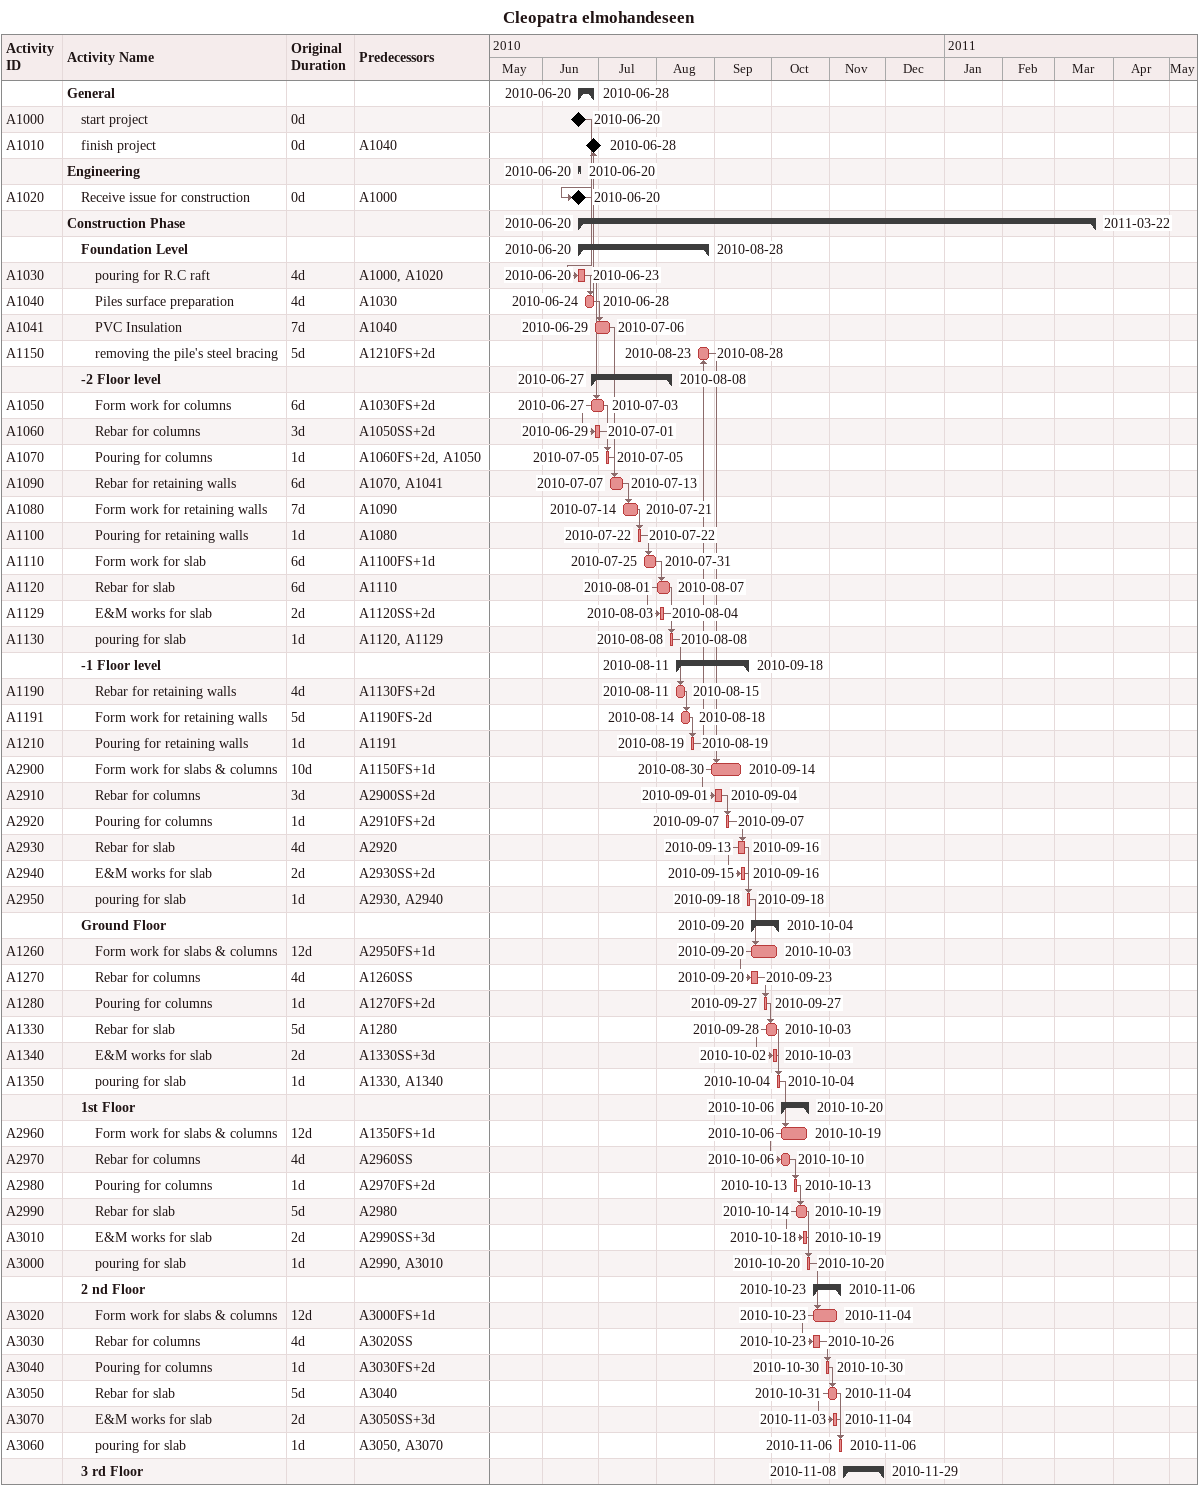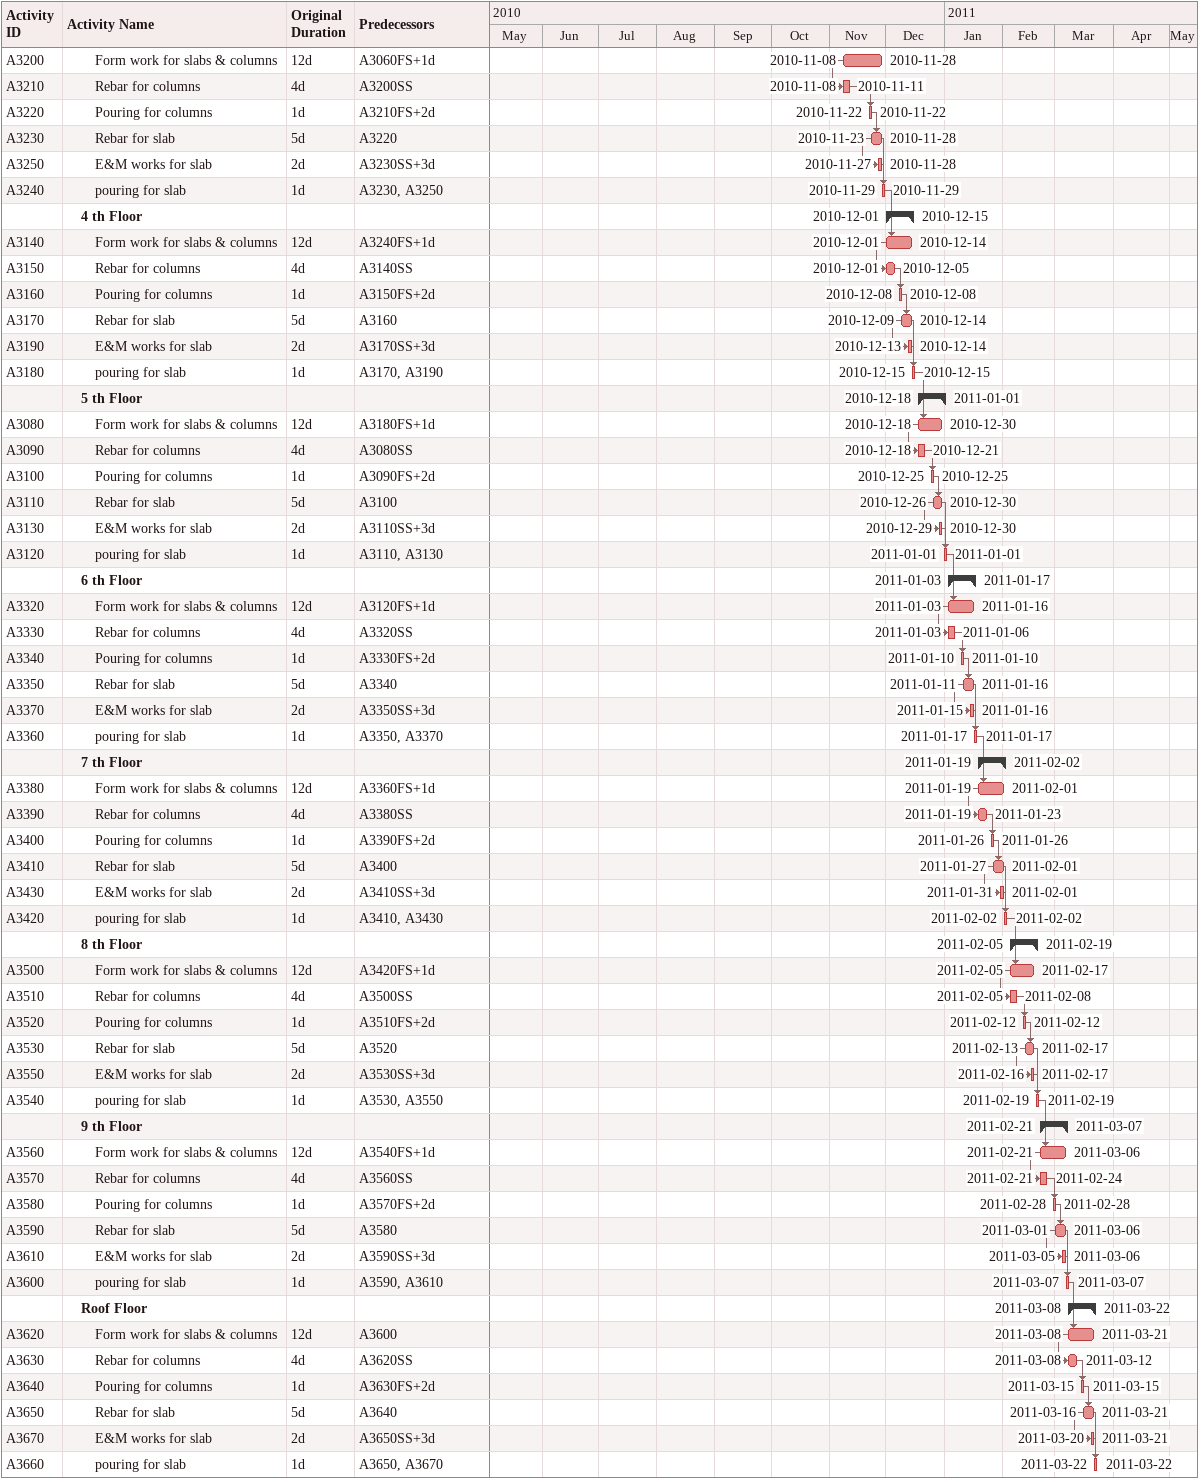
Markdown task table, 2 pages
Cleopatra elmohandeseen

| ID | Level | Task | Original duration | Start | Finish | Predecessors |
|---|---|---|---|---|---|---|
|  | 1 | **General** |  | 2010-06-20 | 2010-06-28 |  |
| A1000 | 2 | start project | 0d | 2010-06-20 | 2010-06-20 |  |
| A1010 | 2 | finish project | 0d | 2010-06-28 | 2010-06-28 | A1040 |
|  | 1 | **Engineering** |  | 2010-06-20 | 2010-06-20 |  |
| A1020 | 2 | Receive issue for construction | 0d | 2010-06-20 | 2010-06-20 | A1000 |
|  | 1 | **Construction Phase** |  | 2010-06-20 | 2011-03-22 |  |
|  | 2 | **Foundation Level** |  | 2010-06-20 | 2010-08-28 |  |
| A1030 | 3 | pouring for R.C raft | 4d | 2010-06-20 | 2010-06-23 | A1000, A1020 |
| A1040 | 3 | Piles surface preparation | 4d | 2010-06-24 | 2010-06-28 | A1030 |
| A1041 | 3 | PVC Insulation | 7d | 2010-06-29 | 2010-07-06 | A1040 |
| A1150 | 3 | removing the pile's steel bracing | 5d | 2010-08-23 | 2010-08-28 | A1210FS+2d |
|  | 2 | **-2 Floor level** |  | 2010-06-27 | 2010-08-08 |  |
| A1050 | 3 | Form work for columns | 6d | 2010-06-27 | 2010-07-03 | A1030FS+2d |
| A1060 | 3 | Rebar for columns | 3d | 2010-06-29 | 2010-07-01 | A1050SS+2d |
| A1070 | 3 | Pouring for columns | 1d | 2010-07-05 | 2010-07-05 | A1060FS+2d, A1050 |
| A1090 | 3 | Rebar for retaining walls | 6d | 2010-07-07 | 2010-07-13 | A1070, A1041 |
| A1080 | 3 | Form work for retaining walls | 7d | 2010-07-14 | 2010-07-21 | A1090 |
| A1100 | 3 | Pouring for retaining walls | 1d | 2010-07-22 | 2010-07-22 | A1080 |
| A1110 | 3 | Form work for slab | 6d | 2010-07-25 | 2010-07-31 | A1100FS+1d |
| A1120 | 3 | Rebar for slab | 6d | 2010-08-01 | 2010-08-07 | A1110 |
| A1129 | 3 | E&M works for slab | 2d | 2010-08-03 | 2010-08-04 | A1120SS+2d |
| A1130 | 3 | pouring for slab | 1d | 2010-08-08 | 2010-08-08 | A1120, A1129 |
|  | 2 | **-1 Floor level** |  | 2010-08-11 | 2010-09-18 |  |
| A1190 | 3 | Rebar for retaining walls | 4d | 2010-08-11 | 2010-08-15 | A1130FS+2d |
| A1191 | 3 | Form work for retaining walls | 5d | 2010-08-14 | 2010-08-18 | A1190FS-2d |
| A1210 | 3 | Pouring for retaining walls | 1d | 2010-08-19 | 2010-08-19 | A1191 |
| A2900 | 3 | Form work for slabs & columns | 10d | 2010-08-30 | 2010-09-14 | A1150FS+1d |
| A2910 | 3 | Rebar for columns | 3d | 2010-09-01 | 2010-09-04 | A2900SS+2d |
| A2920 | 3 | Pouring for columns | 1d | 2010-09-07 | 2010-09-07 | A2910FS+2d |
| A2930 | 3 | Rebar for slab | 4d | 2010-09-13 | 2010-09-16 | A2920 |
| A2940 | 3 | E&M works for slab | 2d | 2010-09-15 | 2010-09-16 | A2930SS+2d |
| A2950 | 3 | pouring for slab | 1d | 2010-09-18 | 2010-09-18 | A2930, A2940 |
|  | 2 | **Ground Floor** |  | 2010-09-20 | 2010-10-04 |  |
| A1260 | 3 | Form work for slabs & columns | 12d | 2010-09-20 | 2010-10-03 | A2950FS+1d |
| A1270 | 3 | Rebar for columns | 4d | 2010-09-20 | 2010-09-23 | A1260SS |
| A1280 | 3 | Pouring for columns | 1d | 2010-09-27 | 2010-09-27 | A1270FS+2d |
| A1330 | 3 | Rebar for slab | 5d | 2010-09-28 | 2010-10-03 | A1280 |
| A1340 | 3 | E&M works for slab | 2d | 2010-10-02 | 2010-10-03 | A1330SS+3d |
| A1350 | 3 | pouring for slab | 1d | 2010-10-04 | 2010-10-04 | A1330, A1340 |
|  | 2 | **1st Floor** |  | 2010-10-06 | 2010-10-20 |  |
| A2960 | 3 | Form work for slabs & columns | 12d | 2010-10-06 | 2010-10-19 | A1350FS+1d |
| A2970 | 3 | Rebar for columns | 4d | 2010-10-06 | 2010-10-10 | A2960SS |
| A2980 | 3 | Pouring for columns | 1d | 2010-10-13 | 2010-10-13 | A2970FS+2d |
| A2990 | 3 | Rebar for slab | 5d | 2010-10-14 | 2010-10-19 | A2980 |
| A3010 | 3 | E&M works for slab | 2d | 2010-10-18 | 2010-10-19 | A2990SS+3d |
| A3000 | 3 | pouring for slab | 1d | 2010-10-20 | 2010-10-20 | A2990, A3010 |
|  | 2 | **2 nd Floor** |  | 2010-10-23 | 2010-11-06 |  |
| A3020 | 3 | Form work for slabs & columns | 12d | 2010-10-23 | 2010-11-04 | A3000FS+1d |
| A3030 | 3 | Rebar for columns | 4d | 2010-10-23 | 2010-10-26 | A3020SS |
| A3040 | 3 | Pouring for columns | 1d | 2010-10-30 | 2010-10-30 | A3030FS+2d |
| A3050 | 3 | Rebar for slab | 5d | 2010-10-31 | 2010-11-04 | A3040 |
| A3070 | 3 | E&M works for slab | 2d | 2010-11-03 | 2010-11-04 | A3050SS+3d |
| A3060 | 3 | pouring for slab | 1d | 2010-11-06 | 2010-11-06 | A3050, A3070 |
|  | 2 | **3 rd Floor** |  | 2010-11-08 | 2010-11-29 |  |
| A3200 | 3 | Form work for slabs & columns | 12d | 2010-11-08 | 2010-11-28 | A3060FS+1d |
| A3210 | 3 | Rebar for columns | 4d | 2010-11-08 | 2010-11-11 | A3200SS |
| A3220 | 3 | Pouring for columns | 1d | 2010-11-22 | 2010-11-22 | A3210FS+2d |
| A3230 | 3 | Rebar for slab | 5d | 2010-11-23 | 2010-11-28 | A3220 |
| A3250 | 3 | E&M works for slab | 2d | 2010-11-27 | 2010-11-28 | A3230SS+3d |
| A3240 | 3 | pouring for slab | 1d | 2010-11-29 | 2010-11-29 | A3230, A3250 |
|  | 2 | **4 th Floor** |  | 2010-12-01 | 2010-12-15 |  |
| A3140 | 3 | Form work for slabs & columns | 12d | 2010-12-01 | 2010-12-14 | A3240FS+1d |
| A3150 | 3 | Rebar for columns | 4d | 2010-12-01 | 2010-12-05 | A3140SS |
| A3160 | 3 | Pouring for columns | 1d | 2010-12-08 | 2010-12-08 | A3150FS+2d |
| A3170 | 3 | Rebar for slab | 5d | 2010-12-09 | 2010-12-14 | A3160 |
| A3190 | 3 | E&M works for slab | 2d | 2010-12-13 | 2010-12-14 | A3170SS+3d |
| A3180 | 3 | pouring for slab | 1d | 2010-12-15 | 2010-12-15 | A3170, A3190 |
|  | 2 | **5 th Floor** |  | 2010-12-18 | 2011-01-01 |  |
| A3080 | 3 | Form work for slabs & columns | 12d | 2010-12-18 | 2010-12-30 | A3180FS+1d |
| A3090 | 3 | Rebar for columns | 4d | 2010-12-18 | 2010-12-21 | A3080SS |
| A3100 | 3 | Pouring for columns | 1d | 2010-12-25 | 2010-12-25 | A3090FS+2d |
| A3110 | 3 | Rebar for slab | 5d | 2010-12-26 | 2010-12-30 | A3100 |
| A3130 | 3 | E&M works for slab | 2d | 2010-12-29 | 2010-12-30 | A3110SS+3d |
| A3120 | 3 | pouring for slab | 1d | 2011-01-01 | 2011-01-01 | A3110, A3130 |
|  | 2 | **6 th Floor** |  | 2011-01-03 | 2011-01-17 |  |
| A3320 | 3 | Form work for slabs & columns | 12d | 2011-01-03 | 2011-01-16 | A3120FS+1d |
| A3330 | 3 | Rebar for columns | 4d | 2011-01-03 | 2011-01-06 | A3320SS |
| A3340 | 3 | Pouring for columns | 1d | 2011-01-10 | 2011-01-10 | A3330FS+2d |
| A3350 | 3 | Rebar for slab | 5d | 2011-01-11 | 2011-01-16 | A3340 |
| A3370 | 3 | E&M works for slab | 2d | 2011-01-15 | 2011-01-16 | A3350SS+3d |
| A3360 | 3 | pouring for slab | 1d | 2011-01-17 | 2011-01-17 | A3350, A3370 |
|  | 2 | **7 th Floor** |  | 2011-01-19 | 2011-02-02 |  |
| A3380 | 3 | Form work for slabs & columns | 12d | 2011-01-19 | 2011-02-01 | A3360FS+1d |
| A3390 | 3 | Rebar for columns | 4d | 2011-01-19 | 2011-01-23 | A3380SS |
| A3400 | 3 | Pouring for columns | 1d | 2011-01-26 | 2011-01-26 | A3390FS+2d |
| A3410 | 3 | Rebar for slab | 5d | 2011-01-27 | 2011-02-01 | A3400 |
| A3430 | 3 | E&M works for slab | 2d | 2011-01-31 | 2011-02-01 | A3410SS+3d |
| A3420 | 3 | pouring for slab | 1d | 2011-02-02 | 2011-02-02 | A3410, A3430 |
|  | 2 | **8 th Floor** |  | 2011-02-05 | 2011-02-19 |  |
| A3500 | 3 | Form work for slabs & columns | 12d | 2011-02-05 | 2011-02-17 | A3420FS+1d |
| A3510 | 3 | Rebar for columns | 4d | 2011-02-05 | 2011-02-08 | A3500SS |
| A3520 | 3 | Pouring for columns | 1d | 2011-02-12 | 2011-02-12 | A3510FS+2d |
| A3530 | 3 | Rebar for slab | 5d | 2011-02-13 | 2011-02-17 | A3520 |
| A3550 | 3 | E&M works for slab | 2d | 2011-02-16 | 2011-02-17 | A3530SS+3d |
| A3540 | 3 | pouring for slab | 1d | 2011-02-19 | 2011-02-19 | A3530, A3550 |
|  | 2 | **9 th Floor** |  | 2011-02-21 | 2011-03-07 |  |
| A3560 | 3 | Form work for slabs & columns | 12d | 2011-02-21 | 2011-03-06 | A3540FS+1d |
| A3570 | 3 | Rebar for columns | 4d | 2011-02-21 | 2011-02-24 | A3560SS |
| A3580 | 3 | Pouring for columns | 1d | 2011-02-28 | 2011-02-28 | A3570FS+2d |
| A3590 | 3 | Rebar for slab | 5d | 2011-03-01 | 2011-03-06 | A3580 |
| A3610 | 3 | E&M works for slab | 2d | 2011-03-05 | 2011-03-06 | A3590SS+3d |
| A3600 | 3 | pouring for slab | 1d | 2011-03-07 | 2011-03-07 | A3590, A3610 |
|  | 2 | **Roof Floor** |  | 2011-03-08 | 2011-03-22 |  |
| A3620 | 3 | Form work for slabs & columns | 12d | 2011-03-08 | 2011-03-21 | A3600 |
| A3630 | 3 | Rebar for columns | 4d | 2011-03-08 | 2011-03-12 | A3620SS |
| A3640 | 3 | Pouring for columns | 1d | 2011-03-15 | 2011-03-15 | A3630FS+2d |
| A3650 | 3 | Rebar for slab | 5d | 2011-03-16 | 2011-03-21 | A3640 |
| A3670 | 3 | E&M works for slab | 2d | 2011-03-20 | 2011-03-21 | A3650SS+3d |
| A3660 | 3 | pouring for slab | 1d | 2011-03-22 | 2011-03-22 | A3650, A3670 |
